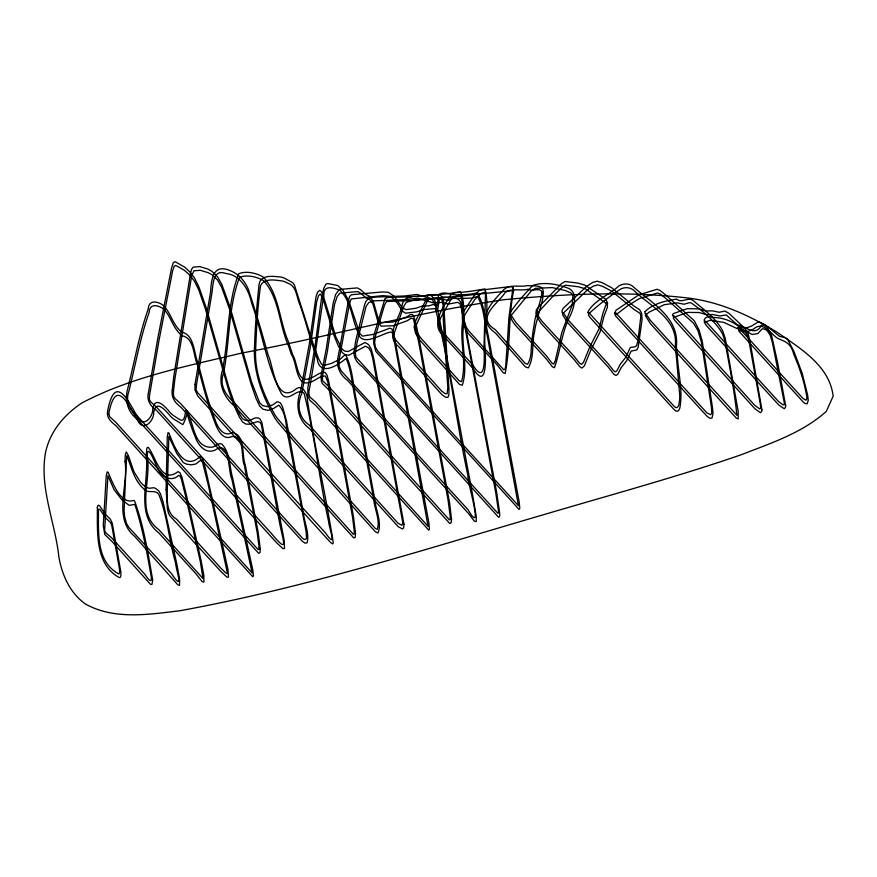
<?xml version="1.0" encoding="UTF-8"?>
<svg xmlns="http://www.w3.org/2000/svg" width="877" height="877" viewBox="0 0 877 877"><rect width="100%" height="100%" fill="white"/><g stroke="black" fill="none" stroke-linecap="round" stroke-linejoin="round"><path stroke-width="1.32" d="M367.178 335.376L373.525 334.345L389.827 328.195L391.8 328.941L393.762 333.49L428.897 522.878L429.423 529.149L428.765 530.157L315.939 405.656L309.8 400.219L307.838 396.152L307.838 387.908L314.996 346.558L321.508 298.268L323.788 288.237L325.773 284.269L327.581 283.523L337.59 285.485L343.082 290.375L348.706 300.636L359.745 333.501L362.475 336.11L367.167 335.365M417.485 296.47L436.373 294.519L440.846 295.439L443.422 299.934L448.947 388.971L448.892 394.672L447.917 397.347L445.582 397.303L441.811 394.529L398.596 346.525C384.247 335.31 400 318.746 401.995 305.635C404.056 292.545 419.634 298.213 428.469 294.738C437.974 295.341 435.814 319.71 438.533 294.858C444.069 290.123 452.258 296.097 458.682 294.76C465.007 294.782 471.3 294.387 477.077 292.808C485.08 305.218 484.926 321.377 488.237 335.54L519.25 502.236L519.765 508.496L519.107 509.504L375.882 351.469L373.701 343.718L373.81 335.617L384.948 298.673L387.678 297.402L411.466 296.81M146.218 455.7C149.364 480.98 134.959 514.393 158.945 533.073L195.944 573.766L202.072 581.506L203.848 582.175L203.903 575.805L201.228 561.181L186.538 495.648L181.857 477L179.928 472.659L177.932 471.662C161.05 484.729 155.722 456.358 148.158 447.237L146.843 448.037L146.218 455.7M147.369 457.619C151.195 481.243 135.65 512.431 158.748 529.587L202.971 578.524L200.362 561.883L185.749 496.733L181.32 479.039L180.015 476.036L178.557 475.367C173.569 480.826 164.854 478.82 160.743 473.262C157.476 471.596 146.766 437.667 147.369 457.619M462.53 322.966C459.614 342.151 466.992 363.001 461.499 381.638L459.252 380.881L420.741 337.963L416.422 331.769L415.292 328.711L416.389 324.775L426.595 302.565L428.7 299.375L430.377 298.608L454.9 296.667L460.644 295.231L461.96 300.559L462.53 322.966M463.681 324.808C460.524 344.529 468.658 366.224 462.245 385.288L459.493 384.411L419.82 340.112L415.566 333.337L414.097 326.858L415.446 321.431L427.943 295.757L429.763 294.913L434.608 295.089L454.286 292.973L460.282 291.581C465.435 301.48 462.837 313.9 463.681 324.808M513.582 290.572C508.178 317.814 510.567 346.667 505.141 373.536L503.146 372.692L497.325 365.106L467.945 333.117L464.613 326.496L462.486 318.461L463.692 311.806L464.876 309.559L473.854 296.086L479.5 290.276L511.181 286.483L512.979 287.831L513.582 290.572M151.491 578.272C151.261 585.299 145.385 574.336 143.51 572.845L111.642 537.787L105.854 532.876L104.604 530.585L107.915 475.685L113.988 489.552L121.75 499.671L129.105 505.327L134.839 504.428C142.611 528.129 147.172 553.53 151.491 578.272M152.642 579.785L152.05 584.29L150.647 584.488L111.872 541.306L104.791 534.499L103.267 525.63L106.26 475.608L107.191 471.881L108.112 472.33C112.092 481.188 120.215 505.009 133.501 500.416L134.532 500.811C143.762 525.827 148.103 553.321 152.642 579.785M125.038 461.609C128.711 485.036 112.629 518.439 134.784 536.505L177.735 584.718L179.511 585.441L179.642 579.346L177.055 565.095L163.1 502.061L160.403 493.63L158.529 490.692L155.777 488.577L153.903 487.733L149.123 488.27L147.193 487.645L143.137 484.981L140.057 481.648L133.841 471.497L128.36 455.503L126.277 451.863L125.247 455.163L125.038 461.609M126.189 463.505L124.085 510.611L124.655 516.816L126.54 523.503L128.941 527.548L171.443 573.569C184.663 593.301 176.211 570.872 175.499 562.683C168.921 540.155 167.419 515.797 158.704 494.157C154.681 488.949 147.38 494.365 143.411 488.533C133.973 480.004 131.407 466.981 126.858 455.766L126.189 463.505M510.085 312.716C509.866 320.818 516.728 326.573 521.793 331.999L546.612 359.296L552.357 366.783L554.417 367.737C560.535 350.756 561.795 331.232 570.708 314.788C574.128 306.851 578.469 292.118 567.868 288.073C556.884 284.06 544.146 281.67 532.865 285.398C524.786 293.861 516.443 303.014 510.085 312.716M543.148 293.499L542.512 299.967L535.704 325.038A218.965 57.904 80.6 0 0 534.542 331.703C531.506 343.532 534.619 357.191 528.283 367.901L525.411 366.893L495.549 333.139C474.808 318.198 491.953 302.499 504.286 289.158C510.809 283.984 520.105 287.459 527.592 285.551C533.337 286.636 544.474 283.644 543.148 293.499M259.11 547.259L258.978 549.309L258.222 549.671L137.009 415.632C129.632 410.491 125.554 401.271 128.557 392.479C135.387 365.786 139.914 338.412 149.167 312.398C149.616 302.686 158.573 305.262 163.878 309.153C171.256 317.003 173.218 329.149 182.23 335.781C194.508 338.16 193.192 355.854 197.555 365.095C202.587 383.962 207.169 403.047 214.394 421.234C216.992 428.502 222.32 441.263 232.164 436.472C245.176 436.483 240.693 457.103 244.365 465.413L257.169 532.492L259.11 547.259M484.016 346.93C484.257 355.843 486.362 386.9 472.758 364.832L440.375 329.73L439.07 326.091L438.708 322.528L440.144 318.724L450.252 300.69L453.245 296.941L479.412 293.97L484.542 292.315L485.518 292.885L484.016 346.93M485.167 348.86C485.595 358.255 487.228 391.306 472.933 368.285L442.732 335.047C431.506 325.159 441.602 309.252 447.961 299.693C449.769 296.097 452.455 291.361 457.257 292.567C466.509 292.194 476.123 290.408 484.926 288.895C490.177 307.86 482.964 329.215 485.167 348.86M541.997 292.096C540.78 303.069 535.409 313.253 534.236 324.347A227.296 60.107 80.6 0 0 533.095 331.254A230.881 61.05 80.6 0 0 532.098 338.555C530.64 346.974 532.394 356.796 527.57 364.24L525.17 363.363L495.341 329.653C475.389 317.562 497.237 304.286 505.031 292.786C511.51 287.689 520.73 291.153 528.151 289.246C531.528 291.92 540.331 287.042 541.997 292.096M254.363 350.57C254.078 374.391 263.023 397.237 274.633 417.649A101.283 26.781 80.6 0 0 277.954 422.33L291.646 438.401A101.885 26.946 80.6 0 0 292.841 439.947L375.444 531.835L378.009 533.008C382.273 522.308 375.564 509.954 374.676 498.881L356.632 401.096C352.96 385.946 352.938 368.976 345.779 355.152L343.905 355.711L340.32 359.099L331.539 363.352L324.172 365.413L321.486 364.163L318.625 358.781L313.648 345.286L294.475 285.2L292.743 282.712L284.4 278.152A313.056 82.778 80.6 0 0 281.374 277.088C274.161 276.452 260.557 273.876 259.077 284.444C256.654 306.391 255.075 328.48 254.363 350.57M255.514 352.543C255.262 374.578 263.988 395.538 274.622 414.426A99.605 26.343 80.6 0 0 277.143 418.055L291.537 435.036A99.605 26.343 80.6 0 0 292.699 436.527L375.213 528.327L377.307 529.335C380.377 519.82 374.435 509.12 373.755 499.353L355.689 401.491C352.466 387.415 351.907 372.045 346.218 358.846L345.472 358.846C337.853 365.413 319.48 377 317.233 358.715C310.348 341.021 306.292 322.396 299.846 304.549C296.415 297.336 296.886 286.362 288.051 283.304A281.627 74.468 80.6 0 0 284.85 281.813A333.808 88.27 80.6 0 0 282.854 281.078C275.937 280.234 264.24 277.516 260.568 285.661C257.432 307.772 256.424 330.223 255.514 352.543M260.261 548.816L259.998 552.543L258.649 553.354L137.218 419.118C127.899 412.552 124.534 400.208 127.516 389.443C134.356 362.683 138.917 335.244 148.191 309.164C148.673 299.134 157.981 301.337 163.56 305.558C171.103 313.242 172.901 325.433 181.813 332.12C194.804 335.014 193.674 353.727 198.279 363.769C203.212 382.219 207.674 400.888 214.722 418.669C217.003 426.134 222.901 437.919 232.427 432.482C245.735 435.2 241.482 455.163 245.297 465.007L258.101 532.087L260.261 548.816M338.807 361.302L339.169 366.685L341.361 371.07L468.099 509.767C484.893 538.544 466.696 480.168 467.901 475.444C455.919 420.193 449.616 363.067 435.365 308.561L423.054 309.625L416.893 311.861L405.514 313.188L402.39 311.083L397.281 303.135L392.578 298.158A89.048 23.547 80.6 0 0 389.783 296.349L383.085 295.626L351.293 298.925L349.616 302.916L338.807 361.302M640.944 315.61L637.952 340.506L636.603 345.571L635.134 346.755L630.311 347.489L625.75 357.334L620.379 364.043L616.915 370.785L615.424 371.804L613.604 370.697L608.068 363.615L568.482 320.324L563.231 312.804L562.738 315.007L567.562 322.506L608.232 367.068L613.845 374.227L615.983 375.509L617.748 374.326L621.223 367.562L626.606 360.831L631.089 351.085L636.702 350.022L638.127 347.467L642.074 319.688L641.69 313.593L639.695 309.745L633.676 305.843L611.455 287.601L602.203 282.701L597.16 281.177L592.567 282.504L586.56 286.439L563.187 308.32L562.091 310.535L562.146 312.826L563.264 313.199L587.305 290.057L593.258 286.165L597.719 284.872L602.631 286.362L611.817 291.23L633.972 309.428L639.892 313.242L640.944 315.61M166.093 489.487L167.386 508.748A9.395 2.488 80.6 0 0 169.721 515.621L221.07 571.64L226.99 577.198L228.491 577.099L227.888 569.009L205.393 468.208L202.817 459.482L201.82 457.575L199.835 456.676C183.512 472.385 173.503 444.683 168.866 432.92L168.011 432.723L167.277 436.867L166.093 489.487M167.244 491.482C167.189 501.326 166.542 513.374 176.398 518.998L220.861 568.153L225.773 572.9L227.527 573.613L208.353 485.474L202.521 462.146L200.471 460.37L195.999 463.944L191.318 464.843L186.406 464.13L183.282 462.53L176.617 453.135L168.822 436.483L167.244 491.482M337.656 359.241C336.647 367.638 340.671 375.378 347.38 380.223L468.263 513.209L474.468 521.278L476.244 521.541L476.288 516.575L472.856 496.207L442.764 335.08L437.985 311.478L435.091 304.977L433.041 304.494L429.094 305.832L422.44 305.93L416.257 308.178L405.974 309.636L402.225 307.63L394.212 296.327L388.368 292.304L382.504 291.931L351.403 294.749L349.737 296.349L348.575 299.923L337.656 359.241M172.243 390.375C170.993 397.599 175.521 403.343 181.002 407.268L302.379 541.328L305.108 543.192L307.136 542.786C309.482 532.832 304.352 522.571 303.289 512.606L286.472 420.85L282.646 407.213A19.305 5.109 80.6 0 0 280.07 402.686L277.318 401.655L272.835 404.812L267.485 406.687L262.563 405.569L259.614 402.696L251.71 382.394L229.938 306.807L221.804 284.323L217.375 276.562L211.861 271.234L207.717 269.009L199.693 266.586L193.192 267.145L191.668 269.064L190.594 272.846L173.734 376.693L172.243 390.375M173.394 392.512L173.646 396.251L174.852 398.333L180.783 403.771L302.148 537.82A29.851 7.893 80.6 0 0 304.626 539.508L306.599 538.653L306.139 531.966L288.719 439.728C285.551 428.546 287.283 413.9 278.776 405.185L273.514 408.485L268.055 410.381L262.957 409.208L259.636 405.952L256.292 399.013L251.129 384.258L229.346 308.638L221.541 287.042L217.496 279.949L212.19 274.83L208.178 272.681L200.219 270.269L193.927 270.796L191.657 275.762L174.819 379.478L173.394 392.512M511.236 315.38L510.557 317.057L511.225 315.358L516.06 322.725L546.437 355.854L552.104 363.242L553.749 364.032L555.284 360.655L561.828 332.416L572.199 305.043L572.944 294.913L570.664 292.786L565.051 290.451L552.291 287.59L535.31 288.347L531.155 291.109L511.236 315.38M402.806 522.769L401.852 525.29L398.037 523.218L309.219 425.016C298.651 417.923 296.656 404.845 301.721 393.696L310.272 347.402L316.696 301.633L318.526 295.659L320.28 294.003L323.043 298.673L334.565 336.921L338.456 346.327L342.348 352.653L345.165 354.747L348.805 355.24L365.534 346.207L368.757 348.016L370.861 351.491L372.703 358.353L402.806 522.769M354.363 531.933L354.209 533.983L353.42 534.356L234.192 402.499C225.817 395.417 219.053 384.882 223.394 373.569C230.015 341.975 227.976 307.531 239.553 277.318C246.612 274.479 256.665 276.595 263.549 280.607C279.544 297.906 279.05 325.148 288.478 345.768A206.819 54.692 80.6 0 0 291.427 354.604C297.073 362.069 295.812 387.459 309.822 382.295C315.38 381.057 319.634 375.531 325.488 376.069L327.845 382.164L352.565 517.266L354.363 531.933M355.525 533.611L355.207 537.261L353.837 538.029L234.389 405.985C224.052 397.544 218.077 384.038 222.309 370.796C229.029 338.95 226.847 304.155 238.73 273.756C245.889 270.653 256.172 272.922 263.188 276.979C279.215 293.784 279.193 320.445 288.084 340.89A207.06 54.758 80.6 0 0 289.98 346.722A197.051 52.105 80.6 0 0 292.896 355.284C297.687 362.563 296.941 384.203 310.085 378.338C315.271 376.836 319.502 371.618 325.137 372.418L327.088 375.246L328.743 381.528L353.508 516.915L355.525 533.611M403.968 524.205L403.606 527.899L402.466 528.984L398.257 526.715L309.428 428.502C297.369 419.875 295.374 403.858 300.668 390.747L309.186 344.617L316.027 296.634L317.627 292.216L319.732 290.298L321.53 291.789L323.536 296.536L335.924 337.064L342.162 349.178L344.738 351.085L348.191 351.556L364.975 342.512L368.537 344.518L371.212 348.958L373.602 357.783L403.968 524.205M498.564 511.839L497.983 513.418L355.941 357.114L355.349 353.212L357.147 342.096L366.071 306.402L368.789 302.543L374.062 300.822L405.36 299.649L417.518 298.147L432.361 302.609L441.153 302.433L448.618 304.056L457.673 302.335L459.899 303.661L461.653 309.395L495.757 492.874L498.564 511.839M354.209 350.964C352.916 358.035 357.805 363.341 362.914 367.299L498.454 517.134A5.942 1.568 80.6 0 0 499.715 513.352L496.689 492.457L465.731 327.877C462.223 318.263 466.301 290.78 448.048 300.351L440.605 298.739L431.846 298.914L416.948 294.464L404.779 295.966L373.47 297.128L368.077 298.893L365.731 301.589L364.536 305.021L355.656 341.021L354.209 350.964M438.774 302.949L437.733 309.734L432.471 299.945L429.993 298.344L412.047 300.493L386.505 301.524L384.586 304.845L375.268 336.702L374.654 342.874L375.575 347.413L377.636 350.888L518.439 505.722L487.294 335.902C484.257 322.868 484.334 308.145 477.483 296.47L471.903 298.114L459.241 298.454L441.679 296.919L439.432 298.312L438.774 302.949M308.671 392.775L309.68 396.821L315.72 402.148L428.086 526.375L393.652 337.579L392.534 333.37L391.252 331.934C381.188 333.381 361.258 348.772 357.597 331.627C351.732 317.934 351.085 301.184 340.002 290.287C333.962 288.018 323.47 284.203 323.832 295.023C318.57 327.549 314.964 360.392 308.671 392.775M615.435 312.475L615.325 315.654L707.158 416.422L709.932 418.307L712.036 418.022L713.023 413.484L712.442 407.235L702.291 341.46L699.112 330.092L694.299 320.763L665.369 294.716L660.052 290.495L656.983 289.289L638.774 294.869L616.005 310.25L614.481 313.374L615.818 314.876L627.428 306.007L639.454 298.542L657.509 292.984L660.425 294.135L665.643 298.279L693.455 323.098L697.917 330.476L701.392 342.063L711.4 406.983L711.784 412.99L710.754 414.733L706.939 412.914L615.435 312.475M507.136 345.867L505.678 366.279L504.955 369.217L503.771 369.82L468.822 330.958L466.312 327.209L463.801 319.984L464.7 315.007L474.687 299.616L480.19 293.938L512.552 290.572L512.979 287.831L508.868 317.978L507.136 345.867M679.905 397.555L678.831 404.922A25.663 6.786 80.6 0 1 677.011 407.509L675.498 407.487L673.525 405.656L588.84 312.585L588.511 315.292L590.495 317.989L673.7 409.11L675.893 411.149L677.713 411.17A29.401 7.772 80.6 0 0 679.785 408.211C683.03 391.482 678.491 374.26 677.461 357.454A85.584 22.638 80.6 0 1 676.397 346.777C679.478 316.794 650.975 302.905 632.142 285.792C628.151 283.15 622.736 283.501 618.767 286.012C609.164 295.001 593.488 300.69 587.656 312.508L589.004 313.538C598.925 304.527 609.866 296.009 621.212 288.763C625.169 286.922 630.092 287.382 633.545 290.101C649.693 306.117 678.184 318.658 675.29 345.911A88.171 23.317 80.6 0 0 676.386 356.895L679.905 397.555M393.258 335.792L395.264 339.476L441.591 391.021L445.165 393.641L447.127 393.74L447.807 387.612L443.444 322.703L443.049 305.053L441.887 299.627L436.012 298.191L411.477 300.647L406.204 302.422L404.154 305.645L393.258 335.792M450.361 517.54L450.164 519.48L449.342 519.82L329.215 386.987L322.44 380.53L322.528 375.784L327.417 351.293L334.51 304.549L337.141 296.569L339.969 293.115L357.816 291.602L360.743 293.17L365.972 297.95L370.697 300.296L373.131 304.516L377.866 321.442L381.166 326.178L393.565 325.696L407.367 320.675L411.138 318.219L413.429 318.921L418.57 341.646L448.015 499.769L450.361 517.54M451.523 519.348L451.14 522.813L449.758 523.492L329.434 390.484L322.221 383.413L321.311 380.925L321.103 375.312L326.343 348.465L333.041 303.793L335.606 294.551L339.278 289.443L357.312 287.908L360.436 289.585L365.643 294.343L370.423 296.722L373.613 302.357L378.294 319.085L380.739 322.517L392.918 322.012L406.698 317.003L410.469 314.547L412.453 314.547L413.484 315.72L416.104 323.997L420.138 344.54L449.605 502.894L451.523 519.348M97.347 507.498C97.61 531.879 94.584 564.152 119.513 577.702L120.193 577.384A6.906 1.831 80.6 0 0 120.763 571.475L112.256 523.196L110.327 519.118L105.558 514.547L99.737 505.941L98.673 505.163L97.818 505.58L97.347 507.498M98.454 510.228C98.608 532.558 95.867 561.729 118.921 573.996L119.754 572.352L119.305 568.011L111.73 525.246L110.381 522.418L105.7 517.967L99.967 509.471L98.728 509.131L98.454 510.228M195.001 384.411L194.979 389.947L197.763 396.009L330.618 542.556L332.646 543.948L333.271 542.819C325.795 495.099 314.876 447.741 307.367 399.934C307.728 393.773 301.787 383.15 295.176 389.651C275.542 404.089 273.295 365.238 268.066 354.922C262.19 333.008 255.514 311.291 248.454 289.728C245.571 282.405 240.265 275.729 233.227 272.034C214.69 262.618 211.554 274.819 210.557 292.096L195.001 384.411M196.108 387.042L196.031 389.75L197.61 392.578L325.608 533.084C337.853 550.559 329.039 528.097 328.491 521.004C319.173 478.732 314.613 434.97 304.067 393.17C296.963 386.713 288.577 403.891 281.418 393.663C266.4 365.786 262.64 333.315 251.787 303.683C249.101 290.682 241.274 275.575 226.726 273.602A220.829 58.397 80.6 0 1 223.723 272.879C212.07 269.93 213.111 287.711 211.642 294.869L196.108 387.042M148.345 393.28C146.503 400.592 151.008 406.676 156.709 410.557L276.88 543.027L282.931 548.629L284.51 548.542L284.214 540.517L261.817 422.275L259.921 418.91L258.09 417.912L255.426 417.847L249.2 420.543L245.363 420.412L242.447 418.559L239.454 414.032L234.356 402.938L228.568 386.297L206.062 307.312L198.958 287.042L194.562 278.086L190.145 272.254L184.773 267.2L175.247 261.752L173.394 262.475L171.618 267.715L158.035 336.976L148.345 393.28M149.463 395.845L149.419 399.748L150.493 401.655L156.49 407.049L271.136 533.172C289.509 555.185 283.161 541.986 279.303 521.475L261.368 424.589L260.14 422.429L257.761 421.541L249.835 424.227L245.845 424.095L242.644 422.045L239.344 417.068L234.006 405.437L228.963 391.186L205.437 309.022L198.64 289.629L194.541 281.276L189.279 274.6L184.071 270.083L175.784 265.457L174.216 266.06L172.67 270.631L159.099 339.859L149.463 395.845M45.461 452.861C39.312 488.434 55.218 522.275 58.902 557.18C62.168 575.312 69.963 592.929 85.299 603.935C114.207 620.061 148.257 614.503 179.533 610.809C305.459 587.941 427.516 548.542 550.175 512.76C613.911 493.97 678.085 476.529 740.933 454.845C770.642 443.28 802.049 433.095 826.244 411.466L833.15 396.196C829.642 365.753 800.306 348.432 777.406 332.449C750.164 315.753 720.587 302.083 688.577 298.081C627.351 290.868 565.314 293.883 504.1 299.693C415.49 312.453 328.996 336.604 241.087 353.201C187.174 366.158 131.594 376.759 82.109 402.839C64.273 414.536 49.857 431.572 45.461 452.861M807.059 398.432L805.963 400.186L802.992 398.498L738.949 327.91L738.686 330.793L739.432 331.78L803.211 402.006L805.108 403.552L807.169 403.705L808.232 400.34L807.662 395.154L802.214 373.405L794.123 351.907L787.656 339.289L785.518 337.744L779.576 336.362L765.873 325.301L759.69 322.166L757.651 322.297L751.797 325.926L746.941 327.757L743.981 328.042L738.642 326.792L737.645 327.494L739.278 330.486C744.748 332.832 750.876 331.331 755.415 327.691C763.911 321.947 771.168 334.4 777.822 338.412C786.537 342.151 791.043 343.444 793.817 354.527C799.977 368.537 804.757 383.293 807.059 398.432M107.663 410.995C106.04 417.507 111.357 422.089 115.885 425.674L252.784 576.759L253.453 575.772L252.719 569.447L232.613 477.943C229.412 466.783 230.333 453.124 221.991 444.19C218.165 441.887 215.216 447.599 211.105 447.259C192.984 447.347 194.047 421.42 186.297 410.326L185.705 410.776C183.808 424.731 181.649 420.576 173.01 415.227A224.808 59.45 80.6 0 1 170.368 412.859C166.115 407.564 155.043 394.639 152.741 409.175C153.069 417.024 143.17 428.25 137.799 417.573C127.702 399.287 114.821 373.394 107.663 410.995M108.759 413.758L109.735 416.75L115.665 422.166L252.127 572.966L231.747 478.689C228.173 472.089 230.092 439.333 215.402 449.934C205.547 454.757 197.687 444.836 195.034 436.308A35.639 9.428 80.6 0 1 191.679 427.669C184.937 409.241 189.125 412.628 182.876 424.665L173.306 418.811A230.465 60.941 80.6 0 1 170.609 416.378C166.597 411.598 155.963 398.465 153.738 412.376C154.056 420.785 143.488 432.164 137.897 420.927C128.217 404.012 115.819 376.935 108.759 413.758M785.649 405.437L785.463 407.476L784.246 408.726L778.809 405.053L706.325 325.477L704.461 322.451L704.264 319.645C705.678 316.06 710.502 316.279 713.538 317.463C721.793 317.66 729.675 320.16 736.537 324.852C745.505 325.608 755.185 337.502 761.674 325.027L763.626 325.159L767.079 327.384L771.508 335.189L777.548 362.267L785.649 405.437M784.466 403.617L784.148 404.856L782.997 404.845L778.59 401.556L705.415 321.07L704.461 322.451L710.085 320.324L723.81 322.374L736.987 328.524L743.893 330.081L752.126 334.477L757.794 333.633L762.343 328.711L765.139 329.292L767.32 330.903L770.214 335.211L772.429 342.633L784.466 403.617M645.099 311.576L644.924 313.253L646.152 314.7L648.87 312.289L664.196 304.714L677.208 302.861L684.049 304.231L688.653 302.894A56.402 14.92 80.6 0 1 691.438 303.091C703.003 311.291 715.489 321.278 722.385 333.633A28.228 7.465 80.6 0 1 724.698 340.517C729.302 365.04 734.575 391.734 736.877 415.238L650.35 320.346L646.086 314.13L645.319 315.523L650.526 323.81L736.307 418.132L738.16 418.987L738.193 411.401L725.356 338.928A31.967 8.452 80.6 0 0 722.747 331.144C716.41 318.351 703.694 309.702 693.027 300.405C687.842 296.656 682.163 303.65 676.638 299.156C665.676 300.745 653.102 303.497 645.099 311.576M761.883 409.68L761.642 411.653L760.381 412.716L754.889 408.726L675.169 320.785L673.35 318.23L673.733 315.621L754.669 405.229L759.833 409.011L760.699 407.695L760.227 403.497L749.013 341.383L747.752 336.319L745.242 332.021L726.277 314.942L719.842 315.972L712.957 314.547L706.325 314.668L699.353 312.552L687.919 312.365L673.974 317.255L672.516 315.249L673.119 313.703L687.338 308.671L698.837 308.857L705.799 310.973L712.42 310.853L719.293 312.278L724.808 311.061L728.973 313.33L745.044 328.535L748.245 334.148L749.912 340.802L761.883 409.68M606.489 303.365L602.948 313.177L599.068 328.765L590.243 345.933L583.446 362.442L581.374 364.35L579.587 363.242L574.007 356.172L541.964 321.212L537.853 315.435L537.305 313.188L553.464 295.735L563.166 286.428L565.72 285.2L578.305 286.757L585.222 288.73L606.5 303.574L607.542 302.74L605.59 299.167L584.795 285.069L577.79 283.063L565.106 281.506L561.587 283.534L537.831 307.805L536.362 309.833L535.957 313.33L537.108 313.845L536.45 315.567L537.086 317.167L541.054 323.383L574.183 359.625L579.818 366.772L581.933 368.066L584.334 365.873L591.164 349.309L600.021 332.076L603.957 316.312L607.312 307.564L607.542 302.74L606.489 303.365"/></g></svg>
